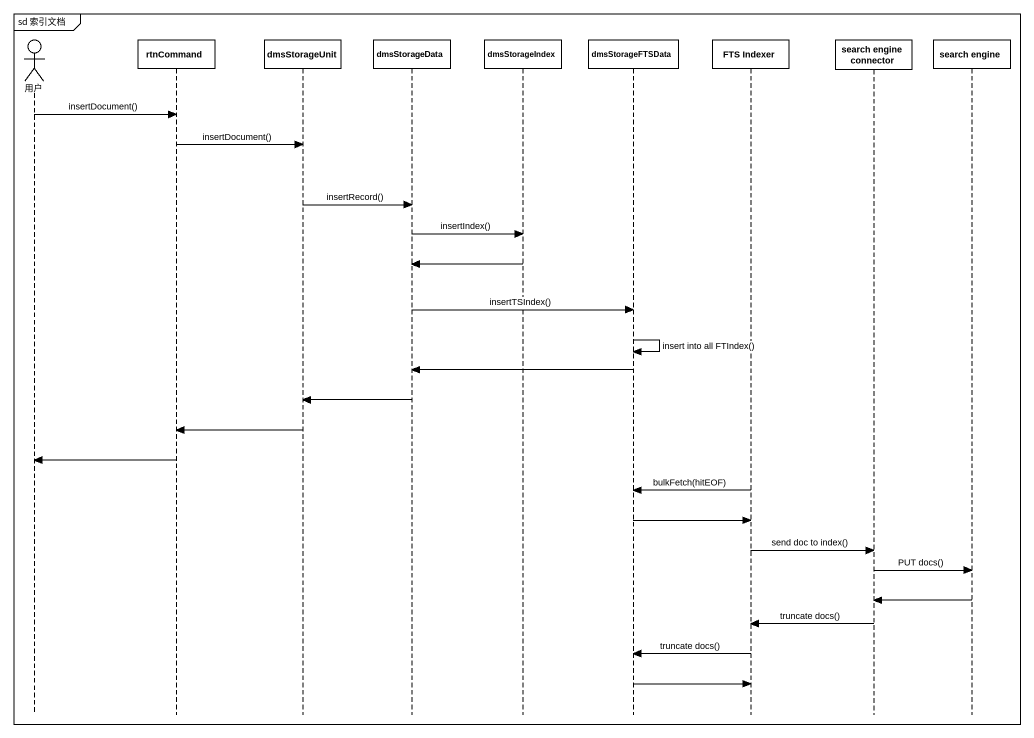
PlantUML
@startuml
mainframe sd 索引文档
hide footbox
actor 用户
participant rtnCommand
participant dmsStorageUnit
participant dmsStorageData
participant dmsStorageIndex
participant dmsStorageFTSData
participant "FTS Indexer" as FTS_Indexer
participant "search engine connector" as search_engine_connector
participant "search engine" as search_engine

用户 -> rtnCommand : insertDocument()
rtnCommand -> dmsStorageUnit : insertDocument()
dmsStorageUnit -> dmsStorageData : insertRecord()
dmsStorageData -> dmsStorageIndex : insertIndex()
dmsStorageIndex -> dmsStorageData
dmsStorageData -> dmsStorageFTSData : insertTSIndex()
dmsStorageFTSData -> dmsStorageFTSData : insert into all FTIndex()
dmsStorageFTSData -> dmsStorageData
dmsStorageData -> dmsStorageUnit
dmsStorageUnit -> rtnCommand
rtnCommand -> 用户
FTS_Indexer -> dmsStorageFTSData : bulkFetch(hitEOF)
dmsStorageFTSData -> FTS_Indexer
FTS_Indexer -> search_engine_connector : send doc to index()
search_engine_connector -> search_engine : PUT docs()
search_engine -> search_engine_connector
search_engine_connector -> FTS_Indexer : truncate docs()
FTS_Indexer -> dmsStorageFTSData : truncate docs()
dmsStorageFTSData -> FTS_Indexer
@enduml
